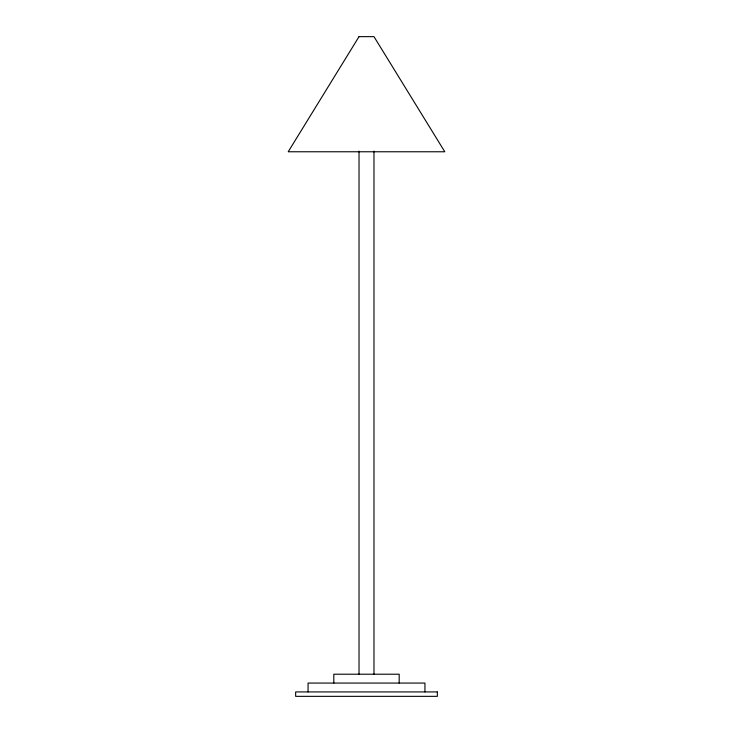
<?xml version="1.0" encoding="UTF-8"?>
<svg xmlns="http://www.w3.org/2000/svg" width="733" height="733" viewBox="0 0 733 733"><rect width="100%" height="100%" fill="white"/><g stroke="black" fill="none" stroke-linecap="round" stroke-linejoin="round"><path stroke-width="1.1" d="M424.938 691.925L424.938 683.064L308.062 683.064L308.062 691.925M399.192 683.064L399.192 674.213L333.808 674.213L333.808 683.064M373.977 151.117L373.977 674.213M359.023 151.117L359.023 674.213M359.023 36.65L288.206 151.768L444.794 151.768L373.977 36.65L359.023 36.65M437.344 691.925L295.656 691.925L295.656 696.35L437.344 696.35L437.344 691.925"/></g></svg>
